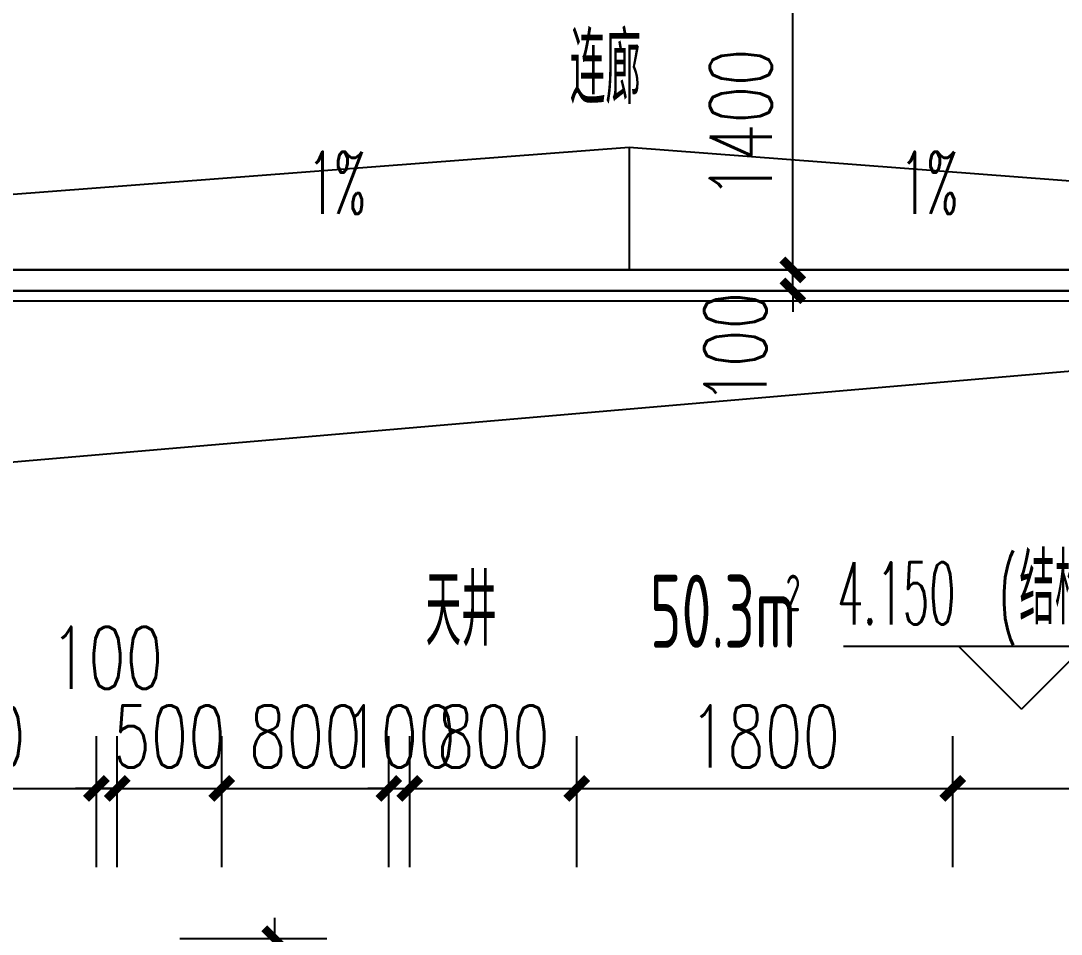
# Model space of a CAD drawing. Extents: x -59851 to 653804, y -249523 to 437614.
# Drawn here: x -14476 to -9495, y 78027 to 82398 of the extents above; entities that cross this region are included whole.
import ezdxf

# ---------------------------------------------------------------- set-up
doc = ezdxf.new("R2010")
doc.units = 0
doc.header["$LTSCALE"] = 1000
doc.header["$MEASUREMENT"] = 0
doc.layers.add('A-area(算全面积)', color=21, linetype='Continuous', plot=False)
for name, color, linetype in [('A-洞口', 105, 'Continuous'), ('A-第三道尺寸线', 105, 'Continuous'), ('A-线脚看线', 9, 'Continuous'), ('AE-FLOR', 151, 'Continuous'), ('DIM_ELEV', 3, 'Continuous'), ('DIM_SYMB', 3, 'Continuous'), ('DOTE', 16, 'Continuous'), ('LABEL_PM', 7, 'Continuous'), ('mianji', 6, 'Continuous'), ('PUB_TEXT', 7, 'Continuous'), ('ys', 154, 'Continuous')]:
    doc.layers.add(name, color=color, linetype=linetype)
doc.styles.add('_TCH_DIM', font='SIMPLEX.shx', dxfattribs={"width": 0.7, "bigfont": 'GBCBIG.shx'})
doc.styles.add('_TCH_DIM_T3', font='SIMPLEX.shx', dxfattribs={"width": 0.705882, "bigfont": 'GBCBIG.shx'})
doc.styles.get("Standard").update_dxf_attribs({"font": 'gbenor.shx', "width": 0.7, "bigfont": 'gbcbig.shx'})
doc.dimstyles.new('_TCH_ARCH&&100', dxfattribs={"dimtxt": 297.5, "dimasz": 100, "dimexe": 250, "dimexo": 300, "dimgap": 100, "dimtad": 1, "dimdec": 0, "dimzin": 0, "dimdsep": 46, "dimtxsty": '_TCH_DIM_T3', "dimblk": 'ARCHTICK', "dimcen": 0.09, "dimclrt": 7, "dimazin": 2, "dimtfac": 1, "dimtdec": 0, "dimtix": 1, "dimtmove": 2, "dimatfit": 3, "dimfxl": 0, "dimtolj": 1, "dimtzin": 0, "dimarcsym": 0})

# ---------------------------------------------------------------- blocks, each defined once
blk = doc.blocks.new('fdsfdsgfdsgb')
at = {"layer": 'mianji'}
blk.add_lwpolyline([(-182008.2, 152188.3), (-182008.2, 150388.3), (-169908.2, 150388.3), (-169908.2, 146588.3), (-174408.2, 146588.3), (-174408.2, 145088.3), (-168508.2, 145088.3), (-168508.2, 151788.3), (-172408.2, 151788.3), (-172408.2, 152188.3)], close=True, dxfattribs=at)
blk = doc.blocks.new('zhouxianssceng0329')
at = {"layer": 'DOTE'}
blk.add_line((5501.3, 147398.2), (-22013.7, 147398.2), dxfattribs=at)
blk = doc.blocks.new('ssxianjiao0329')
at = {"layer": 'A-线脚看线'}
blk.add_lwpolyline([(-10063.7, 143498.2), (-10063.7, 143548.2), (-5563.7, 143548.2), (-5563.7, 147248.2), (-17613.7, 147248.2)], dxfattribs=at)
blk = doc.blocks.new('3-122')
at = {"layer": 'A-area(算全面积)'}
blk.add_lwpolyline([(-139372, 87898.2), (-139372, 80998.2), (-137972, 80998.2), (-137971.8, 84298.2), (-137372, 84298.2), (-137372, 84098.2), (-127272, 84098.2), (-127272, 87898.2)], close=True, dxfattribs=at)
at = {"layer": 'AE-FLOR'}
for points in [[(-139372, 87998.2), (-127172, 87998.2), (-127172, 83898.2), (-131772, 83898.2)], [(-139372, 87898.2), (-127272, 87898.2), (-127272, 84098.2), (-131772, 84098.2)]]:
    blk.add_lwpolyline(points, dxfattribs=at)
at = {"layer": 'DIM_ELEV'}
for p, q in [((-131142.7, 86196.6), (-132296, 86196.6)), ((-131442.7, 85896.6), (-131742.7, 86196.6)), ((-131442.7, 85896.6), (-131142.7, 86196.6))]:
    blk.add_line(p, q, dxfattribs=at)
at = {"layer": 'PUB_TEXT', "width": 0.7}
for s, height, p in [('连廊', 337.59, (-133605.3, 88793.2)), ('天井', 337.59, (-134296.2, 86200.4)), ('50.3m', 350, (-133222.5, 86189.8)), ('2', 175, (-132571.9, 86364.8))]:
    blk.add_text(s, height=height, dxfattribs=at).set_placement(p)
at = {"layer": 'PUB_TEXT', "style": '_TCH_DIM'}
for s, height, width, p in [('结构', 337.59, 0.7, (-131454, 86301.6)), ('(', 297.5, 0.494118, (-131552, 86301.6)), ('4.150', 297.5, 0.494118, (-132326, 86301.6))]:
    blk.add_text(s, height=height, dxfattribs=dict(at, width=width)).set_placement(p)
blk = doc.blocks.new('_ArchTick')
at = {"color": 0, "linetype": 'ByBlock', "const_width": 0.4}
blk.add_lwpolyline([(-0.5, -0.5), (0.5, 0.5)], dxfattribs=at)
blk = doc.blocks.new('*D2017')
at = {"layer": 'A-第三道尺寸线', "color": 0, "lineweight": -2, "transparency": 16777216}
for p, q in [((-13260.2, 78005.7), (-13260.2, 78105.7)), ((-13713.7, 78005.7), (-13010.2, 78005.7)), ((-13260.2, 77305.7), (-13260.2, 78005.7)), ((-13713.7, 77305.7), (-13010.2, 77305.7)), ((-13260.2, 77305.7), (-13260.2, 77205.7))]:
    blk.add_line(p, q, dxfattribs=at)
at = {"layer": 'Defpoints', "color": 0, "transparency": 16777216}
for p in [(-14013.7, 78005.7), (-13260.2, 78005.7), (-14013.7, 77305.7)]:
    blk.add_point(p, dxfattribs=at)
at = {"layer": 'A-第三道尺寸线', "color": 0, "lineweight": -2, "transparency": 16777216, "xscale": 100, "yscale": 100, "zscale": 100}
for p, rotation in [((-13260.2, 78005.7), 270), ((-13260.2, 77305.7), 90)]:
    blk.add_blockref('_ArchTick', p, dxfattribs=dict(at, rotation=rotation))
at = {"layer": 'A-第三道尺寸线', "color": 7, "transparency": 16777216, "insert": (-13508.9, 77655.7), "char_height": 297.5, "attachment_point": 5, "rotation": 90, "style": '_TCH_DIM_T3'}
blk.add_mtext('\\A1;700', dxfattribs=at)
blk = doc.blocks.new('*D2038')
at = {"layer": 'A-第三道尺寸线', "color": 0, "lineweight": -2, "transparency": 16777216}
for p, q in [((-15513.7, 78348.2), (-15513.7, 78974.5)), ((-14113.7, 78348.2), (-14113.7, 78974.5)), ((-15513.7, 78724.5), (-14113.7, 78724.5))]:
    blk.add_line(p, q, dxfattribs=at)
at = {"layer": 'Defpoints', "color": 0, "transparency": 16777216}
for p in [(-14113.7, 78724.5), (-15513.7, 78048.2), (-14113.7, 78048.2)]:
    blk.add_point(p, dxfattribs=at)
at = {"layer": 'A-第三道尺寸线', "color": 0, "lineweight": -2, "transparency": 16777216, "xscale": 100, "yscale": 100, "zscale": 100, "rotation": 180}
blk.add_blockref('_ArchTick', (-15513.7, 78724.5), dxfattribs=at)
at = {"layer": 'A-第三道尺寸线', "color": 0, "lineweight": -2, "transparency": 16777216, "xscale": 100, "yscale": 100, "zscale": 100}
blk.add_blockref('_ArchTick', (-14113.7, 78724.5), dxfattribs=at)
at = {"layer": 'A-第三道尺寸线', "color": 7, "transparency": 16777216, "insert": (-14813.7, 78973.3), "char_height": 297.5, "attachment_point": 5, "style": '_TCH_DIM_T3'}
blk.add_mtext('\\A1;1400', dxfattribs=at)
blk = doc.blocks.new('*D2039')
at = {"layer": 'A-第三道尺寸线', "color": 0, "lineweight": -2, "transparency": 16777216}
for p, q in [((-14113.7, 78348.2), (-14113.7, 78974.5)), ((-14013.7, 78348.2), (-14013.7, 78974.5)), ((-14113.7, 78724.5), (-14213.7, 78724.5)), ((-14113.7, 78724.5), (-14013.7, 78724.5)), ((-14013.7, 78724.5), (-13913.7, 78724.5))]:
    blk.add_line(p, q, dxfattribs=at)
at = {"layer": 'Defpoints', "color": 0, "transparency": 16777216}
for p in [(-14013.7, 78724.5), (-14113.7, 78048.2), (-14013.7, 78048.2)]:
    blk.add_point(p, dxfattribs=at)
at = {"layer": 'A-第三道尺寸线', "color": 0, "lineweight": -2, "transparency": 16777216, "xscale": 100, "yscale": 100, "zscale": 100}
blk.add_blockref('_ArchTick', (-14113.7, 78724.5), dxfattribs=at)
at = {"layer": 'A-第三道尺寸线', "color": 0, "lineweight": -2, "transparency": 16777216, "xscale": 100, "yscale": 100, "zscale": 100, "rotation": 180}
blk.add_blockref('_ArchTick', (-14013.7, 78724.5), dxfattribs=at)
at = {"layer": 'A-第三道尺寸线', "color": 7, "transparency": 16777216, "insert": (-14063.7, 79349.5), "char_height": 297.5, "attachment_point": 5, "style": '_TCH_DIM_T3'}
blk.add_mtext('\\A1;100', dxfattribs=at)
blk = doc.blocks.new('*D2040')
at = {"layer": 'A-第三道尺寸线', "color": 0, "lineweight": -2, "transparency": 16777216}
for p, q in [((-14013.7, 78348.2), (-14013.7, 78974.5)), ((-13513.7, 78348.2), (-13513.7, 78974.5)), ((-14013.7, 78724.5), (-14113.7, 78724.5)), ((-14013.7, 78724.5), (-13513.7, 78724.5)), ((-13513.7, 78724.5), (-13413.7, 78724.5))]:
    blk.add_line(p, q, dxfattribs=at)
at = {"layer": 'Defpoints', "color": 0, "transparency": 16777216}
for p in [(-13513.7, 78724.5), (-14013.7, 78048.2), (-13513.7, 78048.2)]:
    blk.add_point(p, dxfattribs=at)
at = {"layer": 'A-第三道尺寸线', "color": 0, "lineweight": -2, "transparency": 16777216, "xscale": 100, "yscale": 100, "zscale": 100}
blk.add_blockref('_ArchTick', (-14013.7, 78724.5), dxfattribs=at)
at = {"layer": 'A-第三道尺寸线', "color": 0, "lineweight": -2, "transparency": 16777216, "xscale": 100, "yscale": 100, "zscale": 100, "rotation": 180}
blk.add_blockref('_ArchTick', (-13513.7, 78724.5), dxfattribs=at)
at = {"layer": 'A-第三道尺寸线', "color": 7, "transparency": 16777216, "insert": (-13763.7, 78973.3), "char_height": 297.5, "attachment_point": 5, "style": '_TCH_DIM_T3'}
blk.add_mtext('\\A1;500', dxfattribs=at)
blk = doc.blocks.new('*D2041')
at = {"layer": 'A-第三道尺寸线', "color": 0, "lineweight": -2, "transparency": 16777216}
for p, q in [((-13513.7, 78348.2), (-13513.7, 78974.5)), ((-12713.7, 78348.2), (-12713.7, 78974.5)), ((-13513.7, 78724.5), (-12713.7, 78724.5))]:
    blk.add_line(p, q, dxfattribs=at)
at = {"layer": 'Defpoints', "color": 0, "transparency": 16777216}
for p in [(-12713.7, 78724.5), (-13513.7, 78048.2), (-12713.7, 78048.2)]:
    blk.add_point(p, dxfattribs=at)
at = {"layer": 'A-第三道尺寸线', "color": 0, "lineweight": -2, "transparency": 16777216, "xscale": 100, "yscale": 100, "zscale": 100, "rotation": 180}
blk.add_blockref('_ArchTick', (-13513.7, 78724.5), dxfattribs=at)
at = {"layer": 'A-第三道尺寸线', "color": 0, "lineweight": -2, "transparency": 16777216, "xscale": 100, "yscale": 100, "zscale": 100}
blk.add_blockref('_ArchTick', (-12713.7, 78724.5), dxfattribs=at)
at = {"layer": 'A-第三道尺寸线', "color": 7, "transparency": 16777216, "insert": (-13113.7, 78973.3), "char_height": 297.5, "attachment_point": 5, "style": '_TCH_DIM_T3'}
blk.add_mtext('\\A1;800', dxfattribs=at)
blk = doc.blocks.new('*D2042')
at = {"layer": 'A-第三道尺寸线', "color": 0, "lineweight": -2, "transparency": 16777216}
for p, q in [((-12713.7, 78348.2), (-12713.7, 78974.5)), ((-12613.7, 78348.2), (-12613.7, 78974.5)), ((-12713.7, 78724.5), (-12813.7, 78724.5)), ((-12713.7, 78724.5), (-12613.7, 78724.5)), ((-12613.7, 78724.5), (-12513.7, 78724.5))]:
    blk.add_line(p, q, dxfattribs=at)
at = {"layer": 'Defpoints', "color": 0, "transparency": 16777216}
for p in [(-12613.7, 78724.5), (-12713.7, 78048.2), (-12613.7, 78048.2)]:
    blk.add_point(p, dxfattribs=at)
at = {"layer": 'A-第三道尺寸线', "color": 0, "lineweight": -2, "transparency": 16777216, "xscale": 100, "yscale": 100, "zscale": 100}
blk.add_blockref('_ArchTick', (-12713.7, 78724.5), dxfattribs=at)
at = {"layer": 'A-第三道尺寸线', "color": 0, "lineweight": -2, "transparency": 16777216, "xscale": 100, "yscale": 100, "zscale": 100, "rotation": 180}
blk.add_blockref('_ArchTick', (-12613.7, 78724.5), dxfattribs=at)
at = {"layer": 'A-第三道尺寸线', "color": 7, "transparency": 16777216, "insert": (-12663.7, 78973.3), "char_height": 297.5, "attachment_point": 5, "style": '_TCH_DIM_T3'}
blk.add_mtext('\\A1;100', dxfattribs=at)
blk = doc.blocks.new('*D2043')
at = {"layer": 'A-第三道尺寸线', "color": 0, "lineweight": -2, "transparency": 16777216}
for p, q in [((-12613.7, 78348.2), (-12613.7, 78974.5)), ((-11813.7, 78348.2), (-11813.7, 78974.5)), ((-12613.7, 78724.5), (-11813.7, 78724.5))]:
    blk.add_line(p, q, dxfattribs=at)
at = {"layer": 'Defpoints', "color": 0, "transparency": 16777216}
for p in [(-11813.7, 78724.5), (-12613.7, 78048.2), (-11813.7, 78048.2)]:
    blk.add_point(p, dxfattribs=at)
at = {"layer": 'A-第三道尺寸线', "color": 0, "lineweight": -2, "transparency": 16777216, "xscale": 100, "yscale": 100, "zscale": 100, "rotation": 180}
blk.add_blockref('_ArchTick', (-12613.7, 78724.5), dxfattribs=at)
at = {"layer": 'A-第三道尺寸线', "color": 0, "lineweight": -2, "transparency": 16777216, "xscale": 100, "yscale": 100, "zscale": 100}
blk.add_blockref('_ArchTick', (-11813.7, 78724.5), dxfattribs=at)
at = {"layer": 'A-第三道尺寸线', "color": 7, "transparency": 16777216, "insert": (-12213.7, 78973.3), "char_height": 297.5, "attachment_point": 5, "style": '_TCH_DIM_T3'}
blk.add_mtext('\\A1;800', dxfattribs=at)
blk = doc.blocks.new('*D2044')
at = {"layer": 'A-第三道尺寸线', "color": 0, "lineweight": -2, "transparency": 16777216}
for p, q in [((-11813.7, 78348.2), (-11813.7, 78974.5)), ((-10013.7, 78348.2), (-10013.7, 78974.5)), ((-11813.7, 78724.5), (-10013.7, 78724.5))]:
    blk.add_line(p, q, dxfattribs=at)
at = {"layer": 'Defpoints', "color": 0, "transparency": 16777216}
for p in [(-10013.7, 78724.5), (-11813.7, 78048.2), (-10013.7, 78048.2)]:
    blk.add_point(p, dxfattribs=at)
at = {"layer": 'A-第三道尺寸线', "color": 0, "lineweight": -2, "transparency": 16777216, "xscale": 100, "yscale": 100, "zscale": 100, "rotation": 180}
blk.add_blockref('_ArchTick', (-11813.7, 78724.5), dxfattribs=at)
at = {"layer": 'A-第三道尺寸线', "color": 0, "lineweight": -2, "transparency": 16777216, "xscale": 100, "yscale": 100, "zscale": 100}
blk.add_blockref('_ArchTick', (-10013.7, 78724.5), dxfattribs=at)
at = {"layer": 'A-第三道尺寸线', "color": 7, "transparency": 16777216, "insert": (-10913.7, 78973.3), "char_height": 297.5, "attachment_point": 5, "style": '_TCH_DIM_T3'}
blk.add_mtext('\\A1;1800', dxfattribs=at)
blk = doc.blocks.new('*D2045')
at = {"layer": 'A-第三道尺寸线', "color": 0, "lineweight": -2, "transparency": 16777216}
for p, q in [((-10013.7, 78348.2), (-10013.7, 78974.5)), ((-5513.7, 78348.2), (-5513.7, 78974.5)), ((-10013.7, 78724.5), (-5513.7, 78724.5))]:
    blk.add_line(p, q, dxfattribs=at)
at = {"layer": 'Defpoints', "color": 0, "transparency": 16777216}
for p in [(-5513.7, 78724.5), (-10013.7, 78048.2), (-5513.7, 78048.2)]:
    blk.add_point(p, dxfattribs=at)
at = {"layer": 'A-第三道尺寸线', "color": 0, "lineweight": -2, "transparency": 16777216, "xscale": 100, "yscale": 100, "zscale": 100, "rotation": 180}
blk.add_blockref('_ArchTick', (-10013.7, 78724.5), dxfattribs=at)
at = {"layer": 'A-第三道尺寸线', "color": 0, "lineweight": -2, "transparency": 16777216, "xscale": 100, "yscale": 100, "zscale": 100}
blk.add_blockref('_ArchTick', (-5513.7, 78724.5), dxfattribs=at)
at = {"layer": 'A-第三道尺寸线', "color": 7, "transparency": 16777216, "insert": (-7763.7, 78973.3), "char_height": 297.5, "attachment_point": 5, "style": '_TCH_DIM_T3'}
blk.add_mtext('\\A1;4500', dxfattribs=at)
blk = doc.blocks.new('*D2895')
at = {"layer": 'A-第三道尺寸线', "color": 0, "lineweight": -2, "transparency": 16777216}
for p, q in [((-11322.2, 82605.7), (-10529.9, 82605.7)), ((-10779.9, 81205.7), (-10779.9, 82605.7)), ((-11322.2, 81205.7), (-10529.9, 81205.7))]:
    blk.add_line(p, q, dxfattribs=at)
at = {"layer": 'Defpoints', "color": 0, "transparency": 16777216}
for p in [(-11622.2, 82605.7), (-10779.9, 82605.7), (-11622.2, 81205.7)]:
    blk.add_point(p, dxfattribs=at)
at = {"layer": 'A-第三道尺寸线', "color": 0, "lineweight": -2, "transparency": 16777216, "xscale": 100, "yscale": 100, "zscale": 100}
for p, rotation in [((-10779.9, 82605.7), 90), ((-10779.9, 81205.7), 270)]:
    blk.add_blockref('_ArchTick', p, dxfattribs=dict(at, rotation=rotation))
at = {"layer": 'A-第三道尺寸线', "color": 7, "transparency": 16777216, "insert": (-11028.6, 81905.7), "char_height": 297.5, "attachment_point": 5, "rotation": 90, "style": '_TCH_DIM_T3'}
blk.add_mtext('\\A1;1400', dxfattribs=at)
blk = doc.blocks.new('*D2896')
at = {"layer": 'A-第三道尺寸线', "color": 0, "lineweight": -2, "transparency": 16777216}
for p, q in [((-10779.9, 81205.7), (-10779.9, 81305.7)), ((-11322.2, 81205.7), (-10529.9, 81205.7)), ((-10779.9, 81105.7), (-10779.9, 81205.7)), ((-11322.2, 81105.7), (-10529.9, 81105.7)), ((-10779.9, 81105.7), (-10779.9, 81005.7))]:
    blk.add_line(p, q, dxfattribs=at)
at = {"layer": 'Defpoints', "color": 0, "transparency": 16777216}
for p in [(-11622.2, 81205.7), (-10779.9, 81205.7), (-11622.2, 81105.7)]:
    blk.add_point(p, dxfattribs=at)
at = {"layer": 'A-第三道尺寸线', "color": 0, "lineweight": -2, "transparency": 16777216, "xscale": 100, "yscale": 100, "zscale": 100}
for p, rotation in [((-10779.9, 81205.7), 270), ((-10779.9, 81105.7), 90)]:
    blk.add_blockref('_ArchTick', p, dxfattribs=dict(at, rotation=rotation))
at = {"layer": 'A-第三道尺寸线', "color": 7, "transparency": 16777216, "insert": (-11054.9, 80830.7), "char_height": 297.5, "attachment_point": 5, "rotation": 90, "style": '_TCH_DIM_T3'}
blk.add_mtext('\\A1;100', dxfattribs=at)

msp = doc.modelspace()

# ---------------------------------------------------------------- linework, layer by layer
at = {"layer": 'A-洞口'}
msp.add_lwpolyline([(-17613.7, 74205.7), (-16663.3, 80101.7), (-5563.7, 81055.7)], dxfattribs=at)
at = {"layer": 'DIM_SYMB'}
for points in [[(-12692.8, 81368.4, 0, 0, 0), (-13187.8, 81368.4, 80, 0, 0), (-13487.8, 81368.4, 0, 0, 0)], [(-10434.6, 81368.4, 0, 0, 0), (-9939.7, 81368.4, 80, 0, 0), (-9639.7, 81368.4, 0, 0, 0)]]:
    msp.add_lwpolyline(points, format="xyseb", dxfattribs=at)
at = {"layer": 'ys'}
for points in [[(-17503.7, 81340.7), (-11563.7, 81792.9), (-4113.7, 81225.8)], [(-11563.7, 81792.9), (-11563.7, 81205.7)]]:
    msp.add_lwpolyline(points, dxfattribs=at)

# ---------------------------------------------------------------- block references
for name, p in [('zhouxianssceng0329', (0, -66192.5)), ('ssxianjiao0329', (0, -66192.5)), ('fdsfdsgfdsgb', (164394.5, -69282.6))]:
    msp.add_blockref(name, p)
at = {"layer": 'LABEL_PM'}
msp.add_blockref('3-122', (121758.3, -6792.5), dxfattribs=at)

# ---------------------------------------------------------------- texts
at = {"layer": 'PUB_TEXT', "style": '_TCH_DIM', "width": 0.494118}
for p in [(-13100.5, 81473.4), (-10264.9, 81473.4)]:
    msp.add_text('1%', height=297.5, dxfattribs=at).set_placement(p)

# ---------------------------------------------------------------- dimensions: what is measured, and where the dimension line sits
at = {"layer": 'A-第三道尺寸线'}
for p1, p2, distance, picture, middle in [((-11622.2, 81205.7), (-11622.2, 82605.7), -842.4, '*D2895', (-11028.6, 81905.7)), ((-15513.7, 78048.2), (-14113.7, 78048.2), 676.3, '*D2038', (-14813.7, 78973.3)), ((-14013.7, 78048.2), (-13513.7, 78048.2), 676.3, '*D2040', (-13763.7, 78973.3)), ((-13513.7, 78048.2), (-12713.7, 78048.2), 676.3, '*D2041', (-13113.7, 78973.3)), ((-12713.7, 78048.2), (-12613.7, 78048.2), 676.3, '*D2042', (-12663.7, 78973.3)), ((-12613.7, 78048.2), (-11813.7, 78048.2), 676.3, '*D2043', (-12213.7, 78973.3)), ((-11813.7, 78048.2), (-10013.7, 78048.2), 676.3, '*D2044', (-10913.7, 78973.3)), ((-10013.7, 78048.2), (-5513.7, 78048.2), 676.3, '*D2045', (-7763.7, 78973.3)), ((-14013.7, 77305.7), (-14013.7, 78005.7), -753.5, '*D2017', (-13508.9, 77655.7))]:
    dim = msp.add_aligned_dim(p1=p1, p2=p2, distance=distance, dimstyle='_TCH_ARCH&&100', dxfattribs=at)
    dim.commit()
    dim.dimension.update_dxf_attribs({"geometry": picture, "text_midpoint": middle})
for base, p1, p2, angle, picture, middle in [((-10779.9, 81205.7), (-11622.2, 81105.7), (-11622.2, 81205.7), 90, '*D2896', (-11054.9, 80830.7)), ((-14013.7, 78724.5), (-14113.7, 78048.2), (-14013.7, 78048.2), 0, '*D2039', (-14063.7, 79349.5))]:
    dim = msp.add_linear_dim(base=base, p1=p1, p2=p2, angle=angle, dimstyle='_TCH_ARCH&&100', dxfattribs=at)
    dim.commit()
    dim.dimension.update_dxf_attribs({"geometry": picture, "text_midpoint": middle, "dimtype": 161})

doc.saveas('drawing.dxf')
